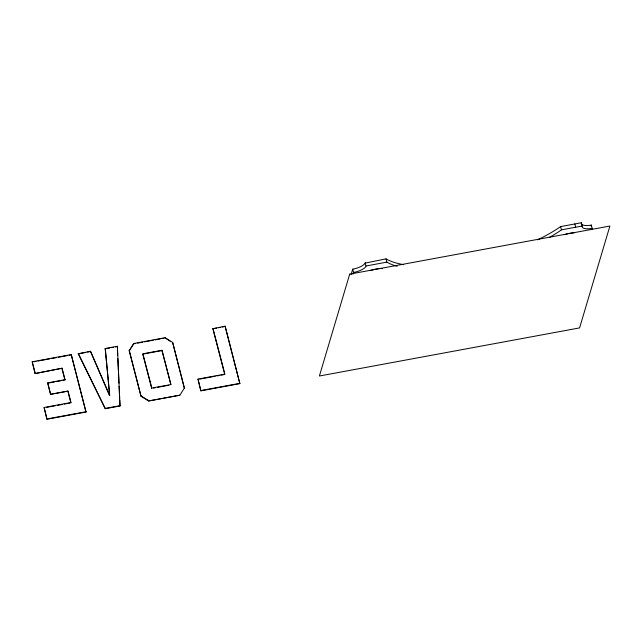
<?xml version="1.0" encoding="UTF-8"?>
<svg xmlns="http://www.w3.org/2000/svg" width="642" height="642" viewBox="0 0 642 642"><rect width="100%" height="100%" fill="white"/><g stroke="black" fill="none" stroke-linecap="round" stroke-linejoin="round"><path stroke-width="0.96" d="M403.682 264.673A105.473 36.417 -14.6 0 1 386.027 258.862L365.121 263.116A11.684 4.037 -14.6 0 1 354.617 268.789L352.715 269.167L351.094 274.615M365.21 262.714L365.972 266.382A11.684 4.037 -14.6 0 1 355.467 272.056L353.565 272.433L353.028 274.246M68.02 391.098L50.67 394.3L68.02 391.098L70.997 402.526L44.105 407.493L46.978 419.258L86.012 412.044L71.23 354.569L32.204 361.791L35.077 373.556L62.065 368.243L35.077 373.556M62.065 368.243L65.043 379.671L47.693 382.881L50.574 394.645M46.978 419.258L44.105 407.493M86.012 412.044L71.23 354.569M63.012 380.369L65.043 379.671M78.244 353.822L90.49 351.238L109.766 395.584L105.232 348.51L117.374 346.271L120.014 405.985L105.272 408.713L78.244 353.822L85.715 352.442M90.49 351.238L109.268 395.015M109.573 394.942L105.232 348.51M117.687 355.516L117.374 346.271M105.272 408.713L78.348 353.485M184.495 387.92L179.84 395.191L148.615 400.969L141.031 396.274L129.178 350.765L133.833 343.494L165.058 337.724L172.642 342.411L184.398 388.258L172.642 342.411M129.178 350.765L133.833 343.494M141.031 396.274L129.275 350.428M165.058 337.724L170.01 341.183M170.892 384.55L161.961 350.267L142.885 353.798L151.809 388.081L170.892 384.55L161.961 350.267M148.615 400.969L179.84 395.191M212.959 328.415L224.869 374.125L197.985 379.093L200.858 390.858L239.883 383.643L225.109 326.168L212.863 328.752L224.764 374.463L220.928 375.177M200.858 390.858L197.985 379.093M225.109 326.168L239.635 382.68M591.009 226.056L591.306 225.061L589.308 225.398A11.684 4.037 -14.6 0 1 581.275 223.111L581.427 222.742L560.61 226.586A105.473 36.417 -14.6 0 1 537.539 239.835M591.86 229.322L592.157 228.327L591.306 225.061M581.427 222.742L582.117 226.377A11.684 4.037 -14.6 0 0 590.159 228.656L592.157 228.327M366.06 265.973L386.877 262.129A105.473 36.417 -14.6 0 0 397.133 266.286M549.576 237.291A105.473 36.417 -14.6 0 0 561.461 229.852L582.278 226M34.05 361.767L36 361.406M37.958 361.045L49.667 358.878M51.617 358.517L56.496 357.618M58.446 357.257L67.225 355.636M69.175 355.275L71.126 354.914M212.863 328.752L216.595 328.062M218.465 327.717L220.334 327.372M222.204 327.027L224.074 326.682M87.585 352.097L89.455 351.752M105.127 348.855L109.798 347.988M111.668 347.643L113.538 347.298M115.408 346.953L117.269 346.608M133.737 343.831L135.687 343.47M137.637 343.109L142.516 342.21M144.466 341.849L153.245 340.228M155.195 339.867L160.075 338.96M162.033 338.599L163.983 338.238M161.864 350.612L142.781 354.135L151.713 388.418M48.559 383.041L54.337 381.974M56.263 381.613L61.086 380.722M46.89 407.301L55.525 405.704M57.451 405.351L62.25 404.46M64.168 404.107L69.93 403.04M199.798 379.077L215.166 376.236M217.084 375.883L219.01 375.53M153.615 388.065L155.525 387.712M157.434 387.359L168.886 385.24M47.083 418.921L86.116 411.707M200.962 390.521L239.988 383.306M105.368 408.376L120.11 405.648M141.128 395.937L148.719 400.624M574.839 223.954L575.689 227.22M560.61 226.586L561.461 229.852M386.027 258.862L386.877 262.129M352.715 269.167L353.565 272.433M61.961 368.58L64.938 380.008M67.916 391.435L70.893 402.863M47.693 382.881L50.67 394.3M32.204 361.791L35.182 373.211M117.823 358.485L118.369 370.362M118.457 372.336L118.963 383.226M119.099 386.195L119.645 398.072M119.741 400.046L120.014 405.985M564.478 234.675A11.805 4.077 -14.6 0 1 574.068 232.853M370.514 270.523A12.134 4.189 -14.6 0 1 382.544 268.597M349.705 274.134L319.387 376.011L579.582 327.91L609.9 226.032L349.705 274.134"/></g></svg>
